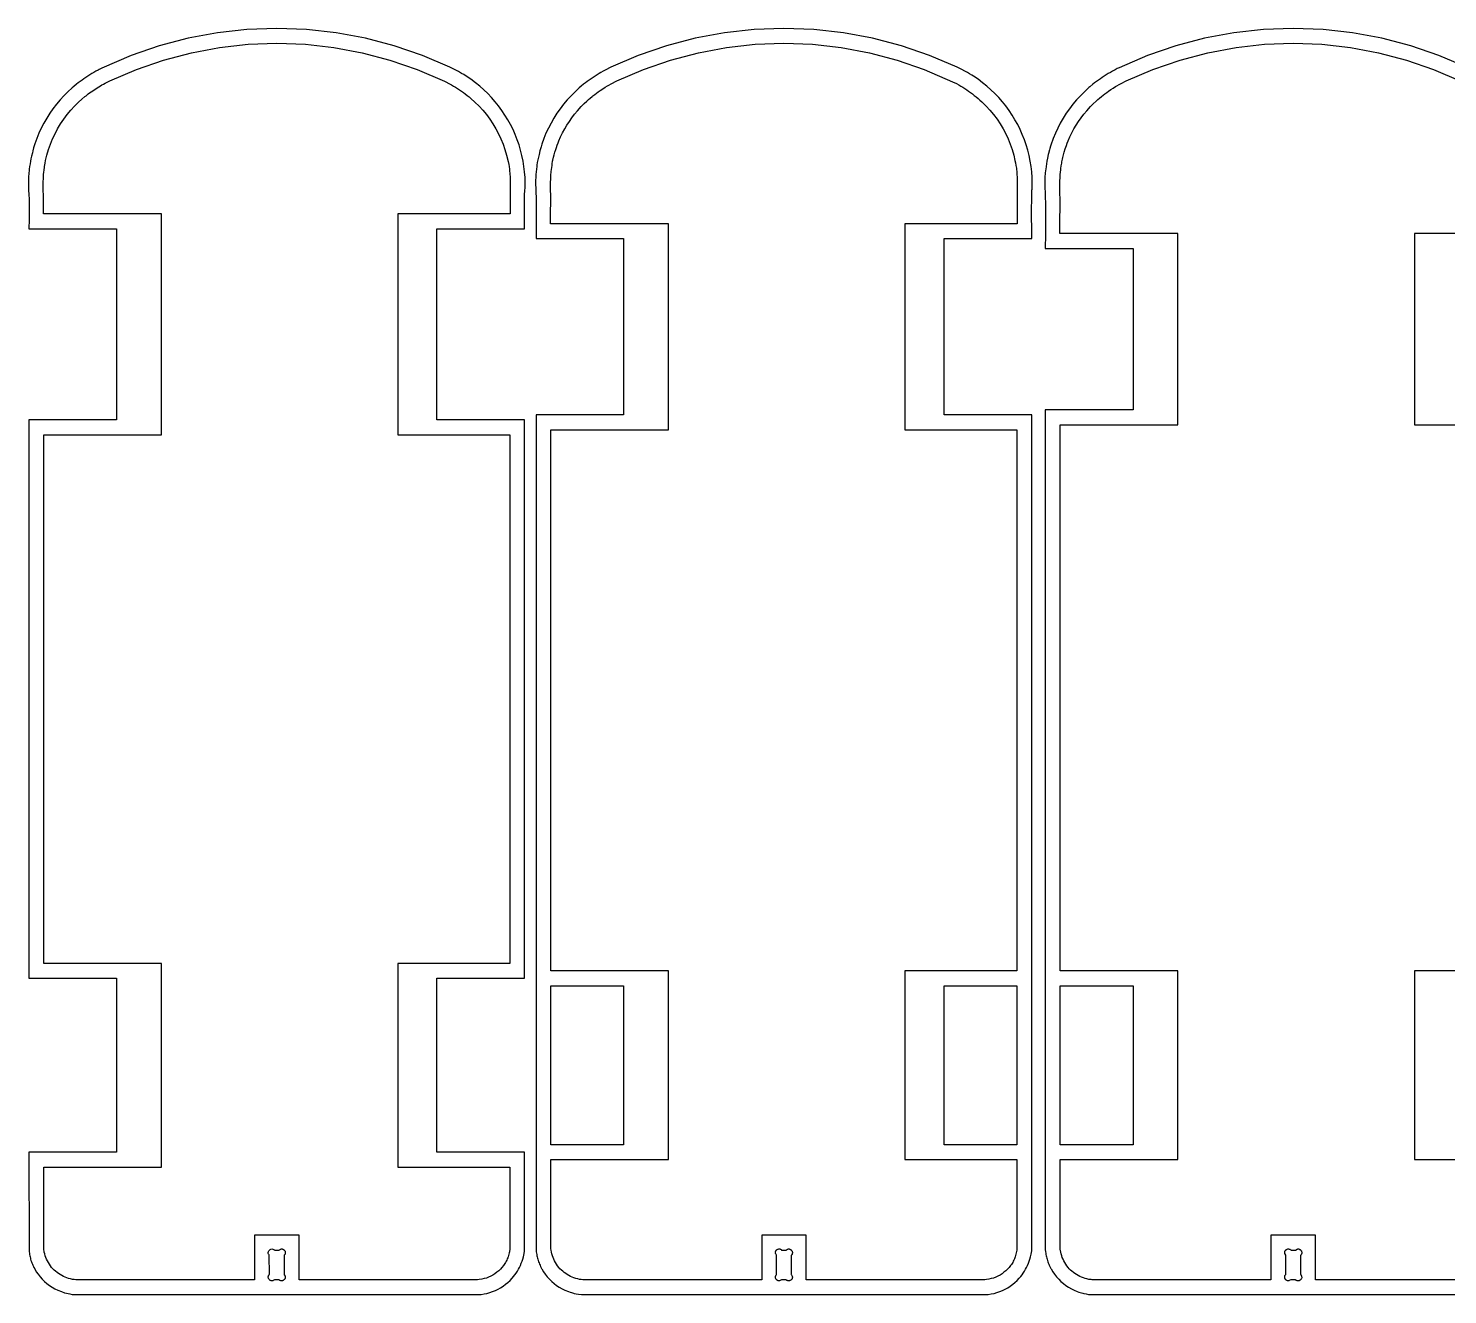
# Model space of a CAD drawing. Extents: x -3293 to 818, y -1259 to 2068.
# Drawn here: x -1656 to -511, y -74 to 947 of the extents above; entities that cross this region are included whole.
import ezdxf

# ---------------------------------------------------------------- set-up
doc = ezdxf.new("R2010")
doc.units = 0
doc.layers.add('SECTIONCUTEDGES', color=18, linetype='CONTINUOUS')

msp = doc.modelspace()

# ---------------------------------------------------------------- linework, layer by layer
at = {"layer": 'SECTIONCUTEDGES'}
for points in [[(-1646.6, -59.8), (-1644.9, -61.7), (-1643.1, -63.5), (-1641.1, -65.2), (-1639.1, -66.7), (-1636.9, -68.1), (-1634.7, -69.4), (-1632.4, -70.6), (-1629.5, -71.7), (-1626.9, -72.6), (-1625.4, -73), (-1624, -73.3), (-1622.7, -73.6), (-1620.9, -73.9), (-1618.4, -74.1), (-1292.9, -74.1), (-1290.8, -73.9), (-1288.4, -73.6), (-1286.1, -73.1), (-1283.7, -72.4), (-1281.5, -71.7), (-1279.2, -70.7), (-1277.1, -69.7), (-1275, -68.5), (-1273, -67.2), (-1271, -65.8), (-1269.2, -64.3), (-1267.4, -62.7), (-1265.7, -60.9), (-1264.6, -59.6), (-1263.5, -58.2), (-1262.4, -56.7), (-1261.5, -55.2), (-1260.6, -53.7), (-1259.7, -52.1), (-1259, -50.5), (-1258.3, -48.8), (-1257.6, -47.1), (-1257.1, -45.4), (-1256.6, -43.7), (-1256, -40.8), (-1255.7, -39.1), (-1255.7, -38.5), (-1255.6, -38.1), (-1255.6, 40.8), (-1326.4, 40.8), (-1326.4, 181.1), (-1255.6, 181.1), (-1255.6, 631.6), (-1326.4, 631.6), (-1326.4, 785.8), (-1255.6, 785.8), (-1255.6, 788.1), (-1255.7, 797), (-1255.7, 801.4), (-1255.7, 807), (-1255.6, 813.4), (-1255.4, 816.4), (-1255.3, 818.9), (-1255.2, 821), (-1255.2, 822.7), (-1255.3, 827.2), (-1255.7, 831.6), (-1256.2, 836.1), (-1256.9, 840.4), (-1257.8, 844.8), (-1258.9, 849.1), (-1260.1, 853.4), (-1261.6, 857.6), (-1263.2, 861.7), (-1265, 865.8), (-1267, 869.8), (-1269.2, 873.7), (-1271.5, 877.5), (-1274, 881.2), (-1276.6, 884.8), (-1279.4, 888.2), (-1282.3, 891.6), (-1285.4, 894.8), (-1288.6, 897.9), (-1291.9, 900.8), (-1295.4, 903.6), (-1299, 906.3), (-1302.9, 908.9), (-1304.8, 910.1), (-1306.5, 911.1), (-1308.9, 912.5), (-1310.2, 913.2), (-1315, 915.5), (-1315.9, 916), (-1338.1, 925.5), (-1360.8, 933.3), (-1384.1, 939.4), (-1407.7, 943.8), (-1431.6, 946.5), (-1455.6, 947.4), (-1479.7, 946.5), (-1503.6, 943.8), (-1527.2, 939.4), (-1550.5, 933.3), (-1573.2, 925.5), (-1596.7, 915.4), (-1599, 914.2), (-1599.9, 913.7), (-1601.6, 912.8), (-1603.2, 911.9), (-1604.9, 910.9), (-1606.5, 909.9), (-1608.1, 908.9), (-1609.7, 907.9), (-1611.3, 906.8), (-1612.8, 905.7), (-1614.3, 904.6), (-1615.9, 903.4), (-1617.4, 902.3), (-1619.5, 900.5), (-1620.8, 899.4), (-1624.2, 896.3), (-1627.4, 893.1), (-1630.5, 889.7), (-1633.5, 886.2), (-1636.3, 882.6), (-1638.9, 878.9), (-1641.3, 875), (-1643.6, 871), (-1645.7, 867), (-1647.6, 862.8), (-1649.3, 858.6), (-1650.9, 854.2), (-1651.1, 853.5), (-1651.9, 851.1), (-1652.6, 848.6), (-1652.9, 847.1), (-1653.6, 844.2), (-1654.1, 842.1), (-1654.4, 840.3), (-1654.8, 838.1), (-1655.1, 836), (-1655.4, 833.9), (-1655.5, 832.8), (-1655.7, 830.7), (-1656, 827.4), (-1656, 826.3), (-1656.1, 823.5), (-1656.1, 822.4), (-1656.1, 820), (-1656, 818.4), (-1655.9, 816.9), (-1655.7, 813.3), (-1655.6, 809.6), (-1655.6, 807.5), (-1655.6, 804), (-1655.6, 793.2), (-1655.7, 785.8), (-1584.9, 785.8), (-1584.9, 631.6), (-1655.7, 631.6), (-1655.7, 181.1), (-1584.9, 181.1), (-1584.9, 40.8), (-1655.7, 40.8), (-1655.6, -38.2), (-1655.6, -38.7), (-1655.5, -39.6), (-1655.3, -40.7), (-1655.2, -41.7), (-1655, -42.7), (-1654.8, -43.7), (-1654.5, -44.7), (-1654.3, -45.6), (-1654, -46.6), (-1653.6, -47.6), (-1653.3, -48.5), (-1652.9, -49.5), (-1652.5, -50.4), (-1652.1, -51.3), (-1651.6, -52.3), (-1651, -53.4), (-1649.7, -55.6), (-1648.2, -57.7)], [(-1237.4, -59.8), (-1235.6, -61.7), (-1233.8, -63.5), (-1231.9, -65.2), (-1229.8, -66.7), (-1227.7, -68.1), (-1225.4, -69.4), (-1223.1, -70.6), (-1220.3, -71.7), (-1219, -72.2), (-1217.9, -72.5), (-1216.3, -73), (-1215.7, -73.1), (-1213.9, -73.5), (-1212.1, -73.8), (-1209.8, -74), (-1209.1, -74.1), (-883.7, -74.1), (-881.5, -73.9), (-879.1, -73.6), (-876.8, -73.1), (-874.5, -72.4), (-872.2, -71.7), (-870, -70.7), (-867.8, -69.7), (-865.7, -68.5), (-863.7, -67.2), (-861.7, -65.8), (-859.9, -64.3), (-858.1, -62.7), (-856.5, -60.9), (-855.3, -59.6), (-854.2, -58.2), (-853.2, -56.7), (-852.2, -55.2), (-851.3, -53.7), (-850.5, -52.1), (-849.7, -50.5), (-849, -48.8), (-848.4, -47.1), (-847.8, -45.4), (-847.4, -43.7), (-846.9, -41.5), (-846.6, -40.1), (-846.4, -38.8), (-846.4, -38), (-846.4, 635.6), (-917.1, 635.6), (-917.1, 777.9), (-846.4, 777.9), (-846.4, 780.7), (-846.5, 800.7), (-846.5, 802.1), (-846.4, 809.2), (-846.4, 812.1), (-846.3, 814.6), (-846.2, 816.8), (-846.1, 817.6), (-846, 820.2), (-845.9, 822.5), (-846.1, 827.2), (-846.4, 831.6), (-846.9, 836.1), (-847.6, 840.4), (-848.5, 844.8), (-849.6, 849.1), (-850.9, 853.4), (-852.3, 857.6), (-854, 861.7), (-855.8, 865.8), (-857.7, 869.8), (-859.9, 873.7), (-862.2, 877.5), (-864.7, 881.2), (-867.3, 884.8), (-870.1, 888.2), (-873, 891.6), (-876.1, 894.8), (-879.3, 897.9), (-882.7, 900.8), (-886.1, 903.6), (-889.7, 906.3), (-893.4, 908.8), (-894.8, 909.6), (-896.5, 910.7), (-898.3, 911.7), (-899.9, 912.6), (-903.3, 914.4), (-906.6, 916), (-928.8, 925.5), (-951.5, 933.3), (-974.8, 939.4), (-998.4, 943.8), (-1022.3, 946.5), (-1046.4, 947.4), (-1070.4, 946.5), (-1094.3, 943.8), (-1118, 939.4), (-1141.2, 933.3), (-1164, 925.5), (-1186.1, 916), (-1190.6, 913.7), (-1192.3, 912.8), (-1194, 911.9), (-1195.6, 910.9), (-1197.2, 909.9), (-1198.8, 908.9), (-1200.4, 907.9), (-1202, 906.8), (-1203.5, 905.7), (-1205.1, 904.6), (-1206.6, 903.4), (-1208.1, 902.3), (-1209.9, 900.8), (-1211.5, 899.4), (-1214.9, 896.3), (-1218.1, 893.1), (-1221.2, 889.7), (-1224.2, 886.2), (-1227, 882.6), (-1229.6, 878.9), (-1232.1, 875), (-1234.3, 871), (-1236.4, 867), (-1238.4, 862.8), (-1240.1, 858.6), (-1241.7, 853.9), (-1242.4, 851.8), (-1243.1, 849.3), (-1243.3, 848.6), (-1244, 845.7), (-1244.5, 843.5), (-1245, 841.3), (-1245.4, 839.2), (-1245.7, 837.1), (-1245.9, 836), (-1246.1, 833.9), (-1246.4, 831.7), (-1246.6, 829.6), (-1246.7, 826.8), (-1246.8, 825.2), (-1246.8, 822.4), (-1246.8, 821.5), (-1246.7, 818.6), (-1246.5, 814.3), (-1246.4, 811.9), (-1246.3, 801.7), (-1246.3, 798.5), (-1246.4, 788.7), (-1246.4, 777.9), (-1175.7, 777.9), (-1175.7, 635.6), (-1246.4, 635.6), (-1246.4, -38.1), (-1246.3, -38.7), (-1246.2, -39.6), (-1246.1, -40.7), (-1245.9, -41.7), (-1245.7, -42.7), (-1245.5, -43.7), (-1245.3, -44.7), (-1245, -45.6), (-1244.7, -46.6), (-1244.4, -47.6), (-1244, -48.5), (-1243.6, -49.5), (-1243.2, -50.4), (-1242.8, -51.3), (-1241.9, -53), (-1241.8, -53.3), (-1240.4, -55.6), (-1239, -57.7)], [(-1638.3, -50.8), (-1639.2, -49.6), (-1640, -48.3), (-1640.7, -46.9), (-1641.4, -45.6), (-1642, -44.2), (-1642.5, -42.7), (-1642.9, -41.2), (-1643.3, -39.8), (-1643.7, -37.1), (-1643.7, 28.8), (-1548.8, 28.8), (-1548.8, 193), (-1643.7, 193), (-1643.7, 619.6), (-1548.8, 619.6), (-1548.8, 797.8), (-1644, 797.8), (-1644, 805.9), (-1644.1, 823.7), (-1644, 826.2), (-1643.9, 828.3), (-1643.8, 829.7), (-1643.7, 831.1), (-1643.4, 833.2), (-1643.2, 835.3), (-1643.1, 836), (-1642.6, 838.7), (-1642.2, 840.8), (-1641.1, 845.2), (-1639.8, 849.6), (-1638.3, 853.9), (-1636.6, 858.2), (-1634.6, 862.3), (-1632.5, 866.4), (-1630.1, 870.3), (-1627.6, 874.1), (-1624.9, 877.8), (-1621.9, 881.3), (-1618.8, 884.7), (-1615.6, 887.9), (-1613.1, 890.2), (-1610.5, 892.4), (-1609.6, 893.1), (-1607.8, 894.5), (-1606.7, 895.4), (-1605.5, 896.2), (-1604.2, 897.1), (-1603, 897.9), (-1601.8, 898.7), (-1600.5, 899.5), (-1599.3, 900.3), (-1598, 901.1), (-1596.7, 901.8), (-1595.4, 902.5), (-1594.1, 903.2), (-1590.9, 904.9), (-1590.5, 905), (-1568.9, 914.3), (-1547, 921.8), (-1524.6, 927.8), (-1501.8, 932), (-1478.8, 934.6), (-1455.6, 935.4), (-1432.5, 934.6), (-1409.5, 932), (-1386.7, 927.8), (-1364.3, 921.8), (-1342.4, 914.3), (-1320.4, 904.9), (-1319.7, 904.5), (-1316.2, 902.7), (-1314.6, 901.8), (-1312.9, 900.9), (-1311.3, 899.9), (-1309.7, 898.9), (-1308.1, 897.8), (-1306.5, 896.7), (-1305, 895.6), (-1303.5, 894.5), (-1302, 893.3), (-1300.5, 892.1), (-1299, 890.9), (-1295.7, 887.9), (-1292.4, 884.7), (-1289.4, 881.3), (-1286.4, 877.8), (-1283.7, 874.1), (-1281.2, 870.3), (-1278.8, 866.4), (-1276.7, 862.3), (-1274.7, 858.2), (-1273, 853.9), (-1271.5, 849.6), (-1270.2, 845.2), (-1269, 840.1), (-1268.5, 837.7), (-1268.2, 835.9), (-1267.9, 833.9), (-1267.8, 832.5), (-1267.6, 830.4), (-1267.3, 827.2), (-1267.3, 825.2), (-1267.2, 824.2), (-1267.2, 822.2), (-1267.3, 814), (-1267.3, 797.8), (-1357.9, 797.8), (-1357.9, 619.6), (-1267.6, 619.6), (-1267.6, 193), (-1357.9, 193), (-1357.9, 28.8), (-1267.6, 28.8), (-1267.6, -37.1), (-1267.9, -39.5), (-1268.1, -40.5), (-1268.4, -41.5), (-1268.6, -42.5), (-1268.9, -43.5), (-1269.3, -44.4), (-1269.6, -45.3), (-1270.1, -46.3), (-1270.5, -47.2), (-1271, -48.1), (-1271.5, -48.9), (-1272.1, -49.8), (-1272.7, -50.6), (-1273.9, -52.1), (-1275.1, -53.5), (-1276.5, -54.9), (-1278, -56.1), (-1279.6, -57.3), (-1281.2, -58.3), (-1282.9, -59.2), (-1284.7, -60), (-1286.5, -60.7), (-1288.3, -61.2), (-1290.2, -61.7), (-1292.4, -62), (-1293.7, -62.1), (-1437.7, -62.1), (-1437.7, -26.2), (-1473.6, -26.2), (-1473.6, -62.1), (-1617.8, -62.1), (-1619.1, -62), (-1620.6, -61.8), (-1622.1, -61.5), (-1623.6, -61.1), (-1625, -60.6), (-1626.5, -60.1), (-1627.8, -59.5), (-1629.2, -58.8), (-1630.5, -58), (-1631.8, -57.2), (-1633, -56.3), (-1634.2, -55.3), (-1635.3, -54.3), (-1636.4, -53.2), (-1637.4, -52.1)], [(-1228.1, -52.1), (-1229.1, -50.8), (-1229.9, -49.6), (-1230.7, -48.3), (-1231.5, -46.9), (-1232.1, -45.6), (-1232.7, -44.2), (-1233.2, -42.7), (-1233.7, -41.2), (-1234, -39.8), (-1234.3, -38.2), (-1234.4, -37.3), (-1234.4, -37.1), (-1234.4, 34.8), (-1139.6, 34.8), (-1139.6, 187.1), (-1234.4, 187.1), (-1234.4, 623.6), (-1139.6, 623.6), (-1139.6, 789.8), (-1234.7, 789.8), (-1234.7, 798.8), (-1234.6, 807.7), (-1234.6, 812.1), (-1234.7, 817.7), (-1234.7, 820.4), (-1234.7, 823.4), (-1234.6, 825.7), (-1234.4, 828.6), (-1234.2, 831.9), (-1233.8, 835.2), (-1233.5, 836.9), (-1233.4, 838), (-1233, 840.2), (-1232.8, 841.2), (-1232.3, 843.4), (-1231.7, 845.5), (-1231.2, 847.6), (-1230.5, 849.7), (-1230, 851.3), (-1229.3, 853.3), (-1228.6, 855.1), (-1228, 856.6), (-1226.6, 859.9), (-1225, 863.1), (-1223.3, 866.3), (-1221.5, 869.4), (-1219.5, 872.4), (-1217.5, 875.3), (-1215.3, 878.2), (-1213, 880.9), (-1210, 884.3), (-1208.7, 885.6), (-1207.5, 886.8), (-1205.4, 888.8), (-1204, 890), (-1202.6, 891.2), (-1201.2, 892.4), (-1200.5, 892.9), (-1199.1, 894.1), (-1197.7, 895.1), (-1196.2, 896.2), (-1194.6, 897.4), (-1192.6, 898.7), (-1190.7, 899.9), (-1188.8, 901.1), (-1187.8, 901.6), (-1185.8, 902.7), (-1181.3, 905), (-1159.7, 914.3), (-1137.8, 921.8), (-1115.3, 927.8), (-1092.6, 932), (-1069.5, 934.6), (-1046.4, 935.4), (-1023.2, 934.6), (-1000.2, 932), (-977.4, 927.8), (-955, 921.8), (-933.1, 914.3), (-910.2, 904.4), (-907.2, 902.9), (-905.3, 901.8), (-903.7, 900.9), (-902, 899.9), (-900.4, 898.9), (-898.8, 897.8), (-897.3, 896.7), (-895.7, 895.6), (-894.2, 894.5), (-892.7, 893.3), (-891.2, 892.1), (-889.7, 890.9), (-888.2, 889.6), (-886.6, 888.1), (-883.2, 884.7), (-880.1, 881.3), (-877.2, 877.8), (-874.4, 874.1), (-871.9, 870.3), (-869.5, 866.4), (-867.4, 862.3), (-865.5, 858.2), (-863.7, 853.9), (-862.2, 849.6), (-860.9, 845.2), (-859.9, 840.8), (-859.4, 838.8), (-859.1, 836.7), (-858.8, 834.7), (-858.7, 834), (-858.5, 831.3), (-858.4, 829.9), (-858.2, 827.1), (-858.1, 824.9), (-858, 821.9), (-858, 818.9), (-858.1, 814.4), (-858.2, 811.4), (-858.1, 803), (-858.1, 797.9), (-858.1, 789.8), (-948.7, 789.8), (-948.7, 623.6), (-858.3, 623.6), (-858.3, 187.1), (-948.7, 187.1), (-948.7, 34.8), (-858.3, 34.8), (-858.4, -37.3), (-858.5, -38.2), (-858.6, -39.3), (-858.9, -40.5), (-859.1, -41.5), (-859.4, -42.5), (-859.7, -43.5), (-860, -44.4), (-860.4, -45.3), (-860.8, -46.3), (-861.3, -47.2), (-861.7, -48.1), (-862.3, -48.9), (-862.8, -49.8), (-863.4, -50.6), (-864.6, -52.1), (-865.9, -53.5), (-867.3, -54.9), (-868.8, -56.1), (-870.3, -57.3), (-871.9, -58.3), (-873.6, -59.2), (-875.4, -60), (-877.2, -60.7), (-879, -61.2), (-880.9, -61.7), (-882.9, -62), (-884.2, -62.1), (-1028.4, -62.1), (-1028.4, -26.2), (-1064.3, -26.2), (-1064.3, -62.1), (-1208.7, -62.1), (-1209.9, -62), (-1211.4, -61.8), (-1212.8, -61.5), (-1214.3, -61.1), (-1215.8, -60.6), (-1217.2, -60.1), (-1218.6, -59.5), (-1219.9, -58.8), (-1221.2, -58), (-1222.5, -57.2), (-1223.7, -56.3), (-1224.9, -55.3), (-1226, -54.3), (-1227.1, -53.2)], [(-1234.4, 46.8), (-1234.4, 175.1), (-1175.7, 175.1), (-1175.7, 46.8)], [(-917.1, 46.8), (-917.1, 175.1), (-858.3, 175.1), (-858.3, 46.8)], [(-823.4, 46.8), (-823.4, 175.1), (-764.6, 175.1), (-764.6, 46.8)], [(-1461.9, -61.8), (-1462.1, -61.5), (-1462.3, -61.1), (-1462.4, -60.7), (-1462.5, -60.3), (-1462.5, -59.8), (-1462.5, -59.5), (-1462.4, -59.2), (-1462.3, -58.9), (-1462.2, -58.6), (-1462, -58.4), (-1461.9, -58.2), (-1461.8, -58), (-1461.7, -58), (-1461.6, -57.9), (-1461.7, -42.3), (-1461.9, -42.1), (-1462.2, -41.6), (-1462.5, -40.9), (-1462.5, -40.1), (-1462.4, -39.4), (-1462.1, -38.8), (-1461.6, -38.2), (-1461.1, -37.7), (-1460.4, -37.4), (-1459.7, -37.3), (-1458.9, -37.4), (-1458.2, -37.6), (-1457.6, -38), (-1457.5, -38.1), (-1457.4, -38.2), (-1453.8, -38.2), (-1453.4, -37.9), (-1452.8, -37.6), (-1452.5, -37.4), (-1452.3, -37.4), (-1452, -37.3), (-1451.7, -37.3), (-1451.4, -37.3), (-1451.1, -37.4), (-1450.9, -37.4), (-1450.7, -37.5), (-1450.5, -37.6), (-1450.3, -37.7), (-1450.1, -37.8), (-1449.9, -37.9), (-1449.8, -38.1), (-1449.6, -38.2), (-1449.5, -38.4), (-1449.3, -38.6), (-1449.2, -38.8), (-1449, -39.1), (-1448.9, -39.4), (-1448.8, -39.8), (-1448.8, -40.1), (-1448.8, -40.4), (-1448.8, -40.7), (-1448.9, -41.1), (-1449, -41.4), (-1449.1, -41.7), (-1449.3, -41.9), (-1449.6, -42.3), (-1449.6, -42.3), (-1449.7, -42.4), (-1449.6, -58), (-1449.6, -58.1), (-1449, -59.2), (-1448.9, -59.5), (-1448.8, -59.8), (-1448.8, -59.9), (-1448.8, -60.2), (-1448.8, -60.4), (-1448.8, -60.6), (-1448.9, -60.9), (-1449, -61.1), (-1449.1, -61.3), (-1449.2, -61.5), (-1449.3, -61.7), (-1449.4, -61.8), (-1449.6, -62), (-1449.7, -62.2), (-1449.9, -62.3), (-1450.2, -62.5), (-1450.5, -62.7), (-1450.8, -62.8), (-1451.1, -62.9), (-1451.4, -63), (-1451.7, -63), (-1451.9, -63), (-1452.2, -63), (-1452.5, -62.9), (-1452.8, -62.8), (-1453.1, -62.7), (-1453.4, -62.5), (-1453.7, -62.3), (-1453.8, -62.1), (-1453.9, -62.1), (-1457.4, -62.1), (-1458, -62.4), (-1458.5, -62.7), (-1458.8, -62.9), (-1459.1, -63), (-1459.3, -63), (-1459.7, -63), (-1459.9, -63), (-1460.3, -62.9), (-1460.6, -62.8), (-1460.9, -62.7), (-1461, -62.6), (-1461.3, -62.4), (-1461.6, -62.2)], [(-1052.6, -61.8), (-1052.8, -61.5), (-1053, -61.2), (-1053.1, -60.9), (-1053.2, -60.6), (-1053.2, -60.2), (-1053.2, -59.8), (-1053.2, -59.5), (-1053.1, -59.1), (-1053, -58.9), (-1052.9, -58.6), (-1052.7, -58.3), (-1052.4, -57.9), (-1052.4, -42.3), (-1052.7, -41.7), (-1053, -41.2), (-1053.1, -40.9), (-1053.2, -40.6), (-1053.2, -40.5), (-1053.3, -40.2), (-1053.2, -39.9), (-1053.2, -39.7), (-1053.1, -39.4), (-1053.1, -39.2), (-1053, -39), (-1052.9, -38.8), (-1052.7, -38.6), (-1052.6, -38.5), (-1052.5, -38.3), (-1052.3, -38.1), (-1052.2, -38), (-1051.8, -37.8), (-1051.7, -37.7), (-1051.4, -37.5), (-1051.3, -37.5), (-1050.9, -37.4), (-1050.6, -37.3), (-1050.3, -37.3), (-1050, -37.3), (-1049.6, -37.3), (-1049.3, -37.4), (-1049, -37.5), (-1048.7, -37.7), (-1048.5, -37.9), (-1048.3, -38), (-1048.2, -38.2), (-1048.1, -38.2), (-1044.6, -38.2), (-1044.4, -38.1), (-1043.4, -37.5), (-1043.1, -37.4), (-1042.8, -37.3), (-1042.5, -37.3), (-1042.3, -37.3), (-1042.1, -37.3), (-1041.9, -37.4), (-1041.7, -37.4), (-1041.5, -37.5), (-1041.2, -37.6), (-1041.1, -37.7), (-1040.9, -37.8), (-1040.7, -37.9), (-1040.5, -38.1), (-1040.4, -38.2), (-1040.2, -38.4), (-1040, -38.7), (-1039.8, -39), (-1039.7, -39.3), (-1039.6, -39.6), (-1039.5, -39.9), (-1039.5, -40.3), (-1039.5, -40.6), (-1039.6, -40.9), (-1039.7, -41.2), (-1039.8, -41.5), (-1039.8, -41.7), (-1040, -41.9), (-1040.2, -42.2), (-1040.4, -42.3), (-1040.4, -42.4), (-1040.4, -57.9), (-1040.3, -58.1), (-1039.7, -59.2), (-1039.6, -59.5), (-1039.5, -59.8), (-1039.5, -59.9), (-1039.5, -60.2), (-1039.5, -60.4), (-1039.6, -60.6), (-1039.6, -60.9), (-1039.7, -61.1), (-1039.8, -61.3), (-1039.9, -61.5), (-1040, -61.7), (-1040.1, -61.8), (-1040.3, -62), (-1040.4, -62.2), (-1040.6, -62.3), (-1040.9, -62.5), (-1041.2, -62.7), (-1041.5, -62.8), (-1041.8, -62.9), (-1042.1, -63), (-1042.5, -63), (-1042.8, -63), (-1043.1, -62.9), (-1043.3, -62.9), (-1043.6, -62.8), (-1043.9, -62.7), (-1044.2, -62.5), (-1044.5, -62.3), (-1044.6, -62.1), (-1044.6, -62.1), (-1048.3, -62.2), (-1049.5, -62.8), (-1049.9, -63), (-1050.4, -63), (-1050.6, -63), (-1050.9, -62.9), (-1051.3, -62.8), (-1051.6, -62.7), (-1051.9, -62.5), (-1052.2, -62.3), (-1052.4, -62.1)], [(-641.4, -62), (-641.6, -61.8), (-641.8, -61.6), (-641.9, -61.4), (-642, -61.1), (-642.1, -60.9), (-642.1, -60.6), (-642.2, -60.3), (-642.2, -59.9), (-642.2, -59.6), (-642.1, -59.2), (-642, -58.8), (-641.8, -58.4), (-641.5, -58.1), (-641.4, -57.9), (-641.3, -57.9), (-641.4, -42.4), (-641.4, -42.2), (-642, -40.9), (-642.1, -40.7), (-642.2, -40.4), (-642.2, -40.1), (-642.2, -39.9), (-642.1, -39.6), (-642.1, -39.3), (-642, -39.1), (-641.8, -38.8), (-641.7, -38.6), (-641.5, -38.3), (-641.3, -38.1), (-641.1, -37.9), (-640.9, -37.8), (-640.6, -37.6), (-640.3, -37.5), (-640.1, -37.4), (-639.7, -37.3), (-639.2, -37.3), (-639.1, -37.3), (-638.6, -37.4), (-638.2, -37.5), (-638.1, -37.5), (-637.7, -37.7), (-637.3, -38), (-637.2, -38.1), (-637.1, -38.2), (-633.5, -38.2), (-632.1, -37.5), (-631.9, -37.4), (-631.6, -37.3), (-631.3, -37.3), (-631.1, -37.3), (-630.9, -37.3), (-630.5, -37.5), (-630.2, -37.6), (-630, -37.7), (-629.8, -37.8), (-629.5, -38), (-629.3, -38.2), (-629.1, -38.4), (-629, -38.7), (-628.8, -38.9), (-628.7, -39.2), (-628.6, -39.4), (-628.5, -39.9), (-628.5, -40.3), (-628.5, -40.7), (-628.5, -40.9), (-628.7, -41.3), (-628.7, -41.5), (-628.9, -41.9), (-629, -42), (-629.2, -42.2), (-629.3, -42.3), (-629.4, -42.4), (-629.4, -57.9), (-629.3, -58), (-628.7, -59.3), (-628.6, -59.6), (-628.5, -59.9), (-628.5, -60), (-628.5, -60.3), (-628.5, -60.6), (-628.6, -61), (-628.8, -61.2), (-628.9, -61.5), (-629, -61.7), (-629.2, -62), (-629.4, -62.2), (-629.6, -62.3), (-629.9, -62.5), (-630.1, -62.7), (-630.4, -62.8), (-630.6, -62.9), (-631.1, -63), (-631.5, -63), (-631.8, -63), (-632.2, -62.9), (-632.5, -62.8), (-633, -62.6), (-633.5, -62.2), (-633.5, -62.2), (-633.6, -62.1), (-633.6, -62.1), (-637.2, -62.1), (-637.3, -62.2), (-638.5, -62.8), (-638.9, -63), (-639.1, -63), (-639.5, -63), (-640, -62.9), (-640.4, -62.8), (-640.6, -62.7), (-640.8, -62.5), (-641.1, -62.4), (-641.3, -62.2)]]:
    msp.add_lwpolyline(points, close=True, dxfattribs=at)
for points in [[(-495.6, 916), (-517.8, 925.5), (-540.5, 933.3), (-563.8, 939.4), (-587.4, 943.8), (-611.3, 946.5), (-635.4, 947.4), (-659.4, 946.5), (-683.3, 943.8), (-706.9, 939.4), (-730.2, 933.3), (-752.9, 925.5), (-775.8, 915.6), (-777.3, 914.9), (-779.1, 914), (-781.3, 912.8), (-782.9, 911.9), (-784.6, 910.9), (-786.2, 909.9), (-787.8, 908.9), (-789.4, 907.9), (-791, 906.8), (-792.5, 905.7), (-794.1, 904.6), (-795.6, 903.4), (-797.1, 902.3), (-799.6, 900.2), (-800.2, 899.7), (-803.9, 896.3), (-807.1, 893.1), (-810.2, 889.7), (-813.2, 886.2), (-816, 882.6), (-818.6, 878.9), (-821, 875), (-823.3, 871), (-825.4, 867), (-827.3, 862.8), (-829.1, 858.6), (-830.9, 853.2), (-831.2, 852.5), (-831.8, 850.4), (-832.1, 849.3), (-832.8, 846.4), (-833, 845.7), (-833.7, 842.8), (-834.1, 840.3), (-834.5, 838.1), (-834.8, 836), (-835.1, 833.9), (-835.2, 832.8), (-835.4, 830.7), (-835.7, 827.4), (-835.8, 825.2), (-835.8, 822.4), (-835.8, 821), (-835.7, 818.6), (-835.5, 815.3), (-835.4, 812.5), (-835.3, 805), (-835.2, 797.9), (-835.2, 792.7), (-835.3, 781.2), (-835.4, 769.9), (-764.6, 769.9), (-764.6, 639.6), (-835.4, 639.6), (-835.4, -38.2), (-835.3, -38.8), (-835.2, -39.6), (-835.1, -40.7), (-834.9, -41.7), (-834.7, -42.7), (-834.5, -43.7), (-834.2, -44.7), (-834, -45.6), (-833.7, -46.6), (-833.3, -47.6), (-833, -48.5), (-832.6, -49.5), (-832.2, -50.4), (-831.8, -51.3), (-830.9, -53.1), (-830.7, -53.4), (-829.4, -55.6), (-827.9, -57.7), (-826.3, -59.8), (-824.6, -61.7), (-822.8, -63.5), (-820.8, -65.2), (-818.8, -66.7), (-816.6, -68.1), (-814.4, -69.4), (-812.1, -70.6), (-809.6, -71.6), (-808.3, -72), (-807.4, -72.3), (-805.1, -73), (-804.2, -73.2), (-802.4, -73.6), (-800.6, -73.9), (-798.2, -74.1), (-472.6, -74.1)], [(-473.2, -62.1), (-617.4, -62.1), (-617.4, -26.2), (-653.3, -26.2), (-653.3, -62.1), (-797.7, -62.1), (-798.3, -62), (-800.3, -61.8), (-801.8, -61.5), (-803.3, -61.1), (-804.7, -60.6), (-806.2, -60.1), (-807.6, -59.5), (-808.9, -58.8), (-810.2, -58), (-811.5, -57.2), (-812.7, -56.3), (-813.9, -55.3), (-815, -54.3), (-816.1, -53.2), (-817.1, -52.1), (-818, -50.8), (-818.9, -49.6), (-819.7, -48.3), (-820.4, -46.9), (-821.1, -45.6), (-821.7, -44.2), (-822.2, -42.7), (-822.6, -41.2), (-823, -39.8), (-823.4, -37.5), (-823.4, -37.1), (-823.4, 34.8), (-728.6, 34.8), (-728.6, 187.1), (-823.4, 187.1), (-823.4, 627.6), (-728.6, 627.6), (-728.6, 781.9), (-823.7, 781.9), (-823.6, 791.6), (-823.5, 804.8), (-823.5, 810), (-823.6, 814.2), (-823.7, 819.2), (-823.7, 822.1), (-823.6, 824.6), (-823.5, 826.5), (-823.5, 827.5), (-823.4, 829.4), (-823.2, 831.4), (-823, 833.3), (-822.9, 834.3), (-822.6, 836.4), (-822.4, 837.5), (-822.2, 838.6), (-822, 839.8), (-821.8, 840.9), (-821.6, 842), (-821.3, 843.1), (-821, 844.3), (-820.8, 845.4), (-820.5, 846.5), (-820.1, 847.6), (-819.3, 850.2), (-818.4, 853), (-817.7, 854.7), (-817, 856.6), (-815.5, 859.9), (-814, 863.1), (-812.3, 866.3), (-810.5, 869.4), (-808.5, 872.4), (-806.5, 875.3), (-804.3, 878.2), (-802, 880.9), (-798.9, 884.3), (-796.8, 886.5), (-794.4, 888.8), (-793, 890), (-791.6, 891.2), (-790.2, 892.4), (-788.8, 893.5), (-787.4, 894.6), (-785.9, 895.7), (-784.5, 896.7), (-782.6, 898), (-780.7, 899.3), (-778.7, 900.5), (-777.7, 901.1), (-775.7, 902.2), (-773.7, 903.3), (-770.7, 904.8), (-770.2, 905), (-748.6, 914.3), (-726.7, 921.8), (-704.3, 927.8), (-681.5, 932), (-658.5, 934.6), (-635.4, 935.4), (-612.2, 934.6), (-589.2, 932), (-566.4, 927.8), (-544, 921.8), (-522.1, 914.3), (-500, 904.8)], [(-447, 781.9), (-537.6, 781.9), (-537.6, 627.6), (-447.3, 627.6)], [(-447.3, 187.1), (-537.6, 187.1), (-537.6, 34.8), (-447.3, 34.8)]]:
    msp.add_lwpolyline(points, dxfattribs=at)

doc.saveas('drawing.dxf')
